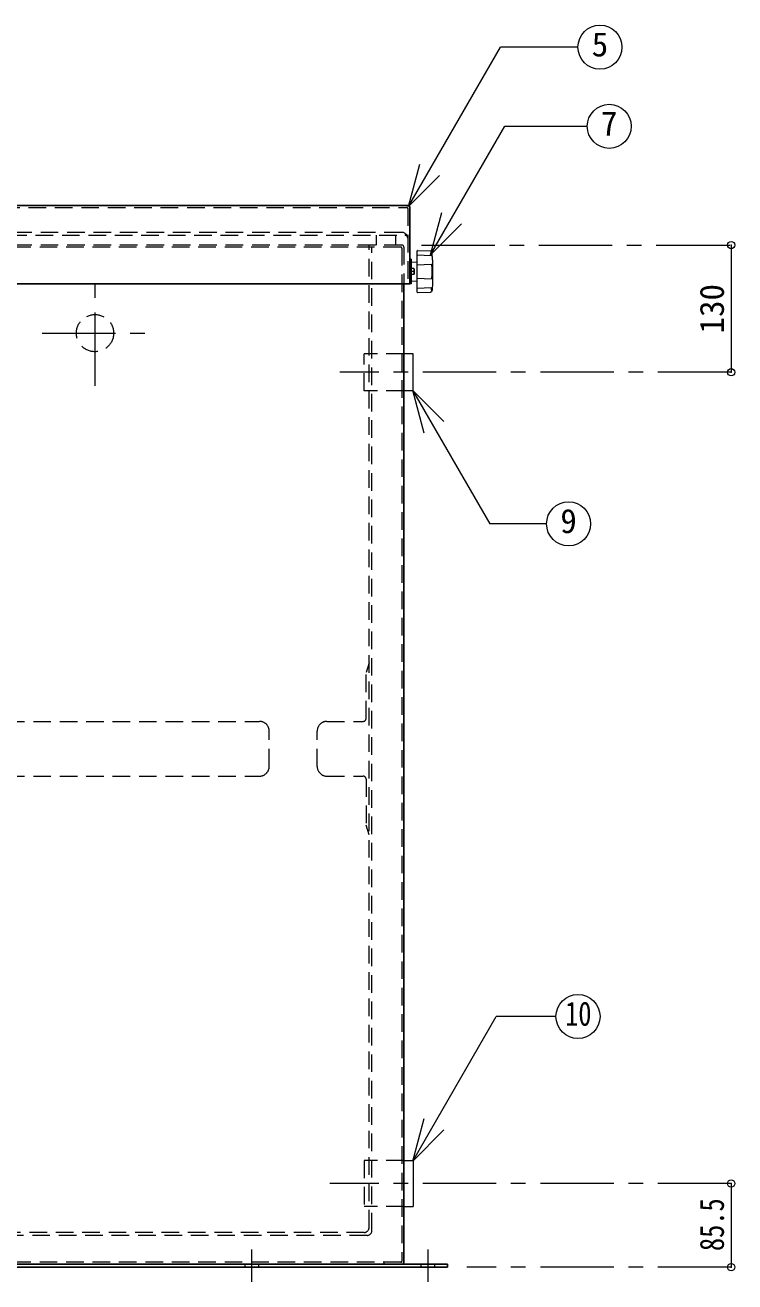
# Model space of a CAD drawing. Units: millimetres at full size, sheet at 1:15. Extents: x -3044 to 3031, y -2085 to 2130.
# Drawn here: x -1928 to -1203, y -1325 to -41 of the extents above; entities that cross this region are included whole.
import ezdxf
from ezdxf.enums import TextEntityAlignment as Align

# ---------------------------------------------------------------- set-up
doc = ezdxf.new("R2010")
doc.units = ezdxf.units.MM
doc.header["$LTSCALE"] = 15
doc.header["$PDMODE"] = 32
doc.header["$PDSIZE"] = 7.5
doc.linetypes.add('CHAIN1', pattern=[8, 5, -1, 1, -1])
doc.linetypes.add('DASHED1', pattern=[1.8, 1.2, -0.6])
doc.layers.add('0-0', color=7, linetype='Continuous', lineweight=18)
doc.styles.add('ＭＳ ゴシック', font='')
doc.styles.get('ＭＳ ゴシック').set_extended_font_data('MS Gothic')

msp = doc.modelspace()

# ---------------------------------------------------------------- linework, layer by layer
at = {"layer": '0-0'}
for p, q in [((-1536.24, -226.59), (-1442.2, -63.71)), ((-1363.07, -63.71), (-1442.2, -63.71)), ((-1513.78, -276.05), (-1437.9, -144.62)), ((-1437.9, -144.62), (-1353.57, -144.62)), ((-1536.24, -226.59), (-1524.59, -183.12)), ((-1536.24, -226.59), (-1504.42, -194.77)), ((-1513.78, -276.05), (-1502.13, -232.58)), ((-1513.78, -276.05), (-1481.96, -244.23)), ((-1533.5, -280.46), (-1535, -280.46)), ((-1527.5, -313.92), (-1527.5, -271.99)), ((-1527.5, -276.02), (-1512.95, -276.51)), ((-1526.98, -271.49), (-1513.83, -271.92)), ((-1511.51, -281.19), (-1511.9, -273.81)), ((-1511.5, -304.19), (-1511.5, -281.72)), ((-1530.87, -289.96), (-1533.5, -289.96)), ((-1530.87, -292.96), (-1533.5, -292.96)), ((-1533.04, -283.42), (-1527.5, -282.96)), ((-1530.25, -290.61), (-1530.25, -295.3)), ((-1527.5, -286.1), (-1512.95, -285.62)), ((-1530.87, -295.96), (-1533.5, -295.96)), ((-1533.04, -302.49), (-1527.5, -302.96)), ((-1527.5, -299.81), (-1512.95, -300.3)), ((-1511.51, -304.72), (-1511.9, -312.1)), ((-1527.5, -309.89), (-1512.95, -309.41)), ((-1526.98, -314.42), (-1513.83, -314)), ((-1531.5, -376.96), (-1541, -376.96)), ((-1531.5, -414.96), (-1531.5, -376.96)), ((-1531.5, -414.96), (-1541, -414.96)), ((-1532.03, -414.3), (-1520.39, -457.77)), ((-1532.03, -414.3), (-1500.21, -446.12)), ((-1532.03, -414.3), (-1453.2, -550.84)), ((-1395.12, -550.84), (-1453.2, -550.84)), ((-1531.76, -1201.96), (-1446.49, -1054.27)), ((-1385.53, -1054.27), (-1446.49, -1054.27)), ((-1531.76, -1201.96), (-1520.12, -1158.5)), ((-1531.76, -1201.96), (-1499.94, -1170.14)), ((-1541, -1201.46), (-1531.5, -1201.46)), ((-1531.5, -1201.46), (-1531.5, -1248.46)), ((-1541, -1248.46), (-1531.5, -1248.46))]:
    msp.add_line(p, q, dxfattribs=at)
at = {"layer": '0-0', "linetype": 'DASHED1'}
for p, q in [((-2113.44, -227.46), (-1538, -227.46)), ((-1537, -228.46), (-1537, -305.46)), ((-2133.17, -255.96), (-1540, -255.96)), ((-1543, -252.96), (-2130.93, -252.96)), ((-1549, -265.96), (-1549, -255.96)), ((-1544, -267.96), (-2143.32, -267.96)), ((-1543, -265.96), (-2141.37, -265.96)), ((-1576.5, -1269.96), (-1576.5, -265.96)), ((-1573.5, -1272.96), (-1573.5, -267.96)), ((-1543, -268.96), (-1543, -1304.46)), ((-1541, -267.96), (-1541, -305.46)), ((-2324.5, -752.71), (-1688.5, -752.71)), ((-1678.5, -798.71), (-1678.5, -762.71)), ((-2324.5, -808.71), (-1688.5, -808.71)), ((-1578.5, -1277.96), (-2434.5, -1277.96)), ((-1581.5, -1274.96), (-2431.5, -1274.96)), ((-1544, -1305.46), (-2469, -1305.46)), ((-1703.5, -1307.46), (-1703.5, -1310.46)), ((-1689.5, -1307.46), (-1689.5, -1310.46)), ((-1561, -1307.46), (-1561, -1305.46))]:
    msp.add_line(p, q, dxfattribs=at)
at = {"layer": '0-0', "color": 5, "lineweight": 25}
for p, q in [((-2112.13, -225.46), (-1537, -225.46)), ((-1535, -227.46), (-1535, -305.46)), ((-2214.76, -305.46), (-1535, -305.46)), ((-1541, -1305.46), (-1541, -305.46)), ((-1496.5, -1307.46), (-2516.5, -1307.46)), ((-1496.5, -1307.46), (-1496.5, -1310.46)), ((-1496.5, -1310.46), (-2516.5, -1310.46))]:
    msp.add_line(p, q, dxfattribs=at)
at = {"layer": '0-0', "color": 4, "linetype": 'DASHED1', "lineweight": 9}
for p, q in [((-1569, -265.96), (-1569, -255.96)), ((-1581.5, -414.96), (-1581.5, -376.96)), ((-1541, -376.96), (-1581.5, -376.96)), ((-1541, -414.96), (-1581.5, -414.96)), ((-1576.5, -692.71), (-1579.5, -702.71)), ((-1579.5, -749.71), (-1579.5, -702.71)), ((-1619.5, -752.71), (-1582.5, -752.71)), ((-1629.5, -798.71), (-1629.5, -762.71)), ((-1619.5, -808.71), (-1582.5, -808.71)), ((-1579.5, -811.71), (-1579.5, -858.71)), ((-1576.5, -868.71), (-1579.5, -858.71)), ((-1581.5, -1201.46), (-1581.5, -1248.46)), ((-1541, -1201.46), (-1581.5, -1201.46)), ((-1541, -1248.46), (-1581.5, -1248.46)), ((-1523.5, -1307.46), (-1523.5, -1310.46)), ((-1509.5, -1307.46), (-1509.5, -1310.46))]:
    msp.add_line(p, q, dxfattribs=at)
at = {"layer": '0-0', "color": 4, "linetype": 'CHAIN1', "lineweight": 9}
for p, q in [((-1523, -265.96), (-1206.5, -265.96)), ((-1856.5, -409.96), (-1856.5, -301.96)), ((-1910.5, -355.96), (-1802.5, -355.96)), ((-1206.5, -395.96), (-1606.5, -395.96)), ((-1206.5, -1224.96), (-1616.5, -1224.96)), ((-1696.5, -1292.46), (-1696.5, -1325.46)), ((-1516.5, -1292.46), (-1516.5, -1325.46)), ((-1206.5, -1310.46), (-1476.5, -1310.46))]:
    msp.add_line(p, q, dxfattribs=at)
at = {"layer": '0-0', "color": 4, "lineweight": 9}
for p, q in [((-1206.5, -265.96), (-1206.5, -395.96)), ((-1206.5, -1224.96), (-1206.5, -1310.46))]:
    msp.add_line(p, q, dxfattribs=at)
at = {"layer": '0-0'}
msp.add_lwpolyline([(-1533.5, -280.46), (-1533.5, -305.46), (-1535, -305.46)], dxfattribs=at)
for centre in [(-1340.57, -63.71), (-1331.07, -144.62), (-1372.62, -550.84), (-1363.03, -1054.27)]:
    msp.add_circle(centre, 22.5, dxfattribs=at)
at = {"layer": '0-0', "color": 4, "linetype": 'DASHED1', "lineweight": 9}
msp.add_circle((-1856.5, -355.96), 19, dxfattribs=at)
at = {"layer": '0-0', "linetype": 'DASHED1'}
for centre, radius, start, end in [((-1538, -228.46), 1, 0, 90), ((-1543, -258.96), 6, 0, 90), ((-1540, -258.96), 3, 0, 90), ((-1544, -268.96), 1, 0, 90), ((-1543, -267.96), 2, 0, 90), ((-1688.5, -762.71), 10, 0, 90), ((-1688.5, -798.71), 10, 270, 0), ((-1581.5, -1269.96), 5, 270, 0), ((-1578.5, -1272.96), 5, 270, 0), ((-1544, -1304.46), 1, 270, 0)]:
    msp.add_arc(centre, radius, start, end, dxfattribs=at)
at = {"layer": '0-0', "color": 5, "lineweight": 25}
for centre, start, end in [((-1537, -227.46), 0, 90), ((-1543, -1305.46), 270, 0)]:
    msp.add_arc(centre, 2, start, end, dxfattribs=at)
at = {"layer": '0-0'}
for centre, radius, start, end in [((-1527, -271.99), 0.5, 88.15415, 180), ((-1513.9, -273.92), 2, 3.01913, 88.15415), ((-1522.46, -273.53), 9.96, 342.62002, 1.09064), ((-1514.57, -273.45), 2.07, 3.02757, 38.73305), ((-1521.5, -281.72), 10, 0, 3.01913), ((-1533, -283.92), 0.5, 94.76364, 180), ((-1531.81, -291.49), 1.79, 29.24063, 58.37188), ((-1532.35, -291.46), 2.11, 314.62454, 45.37546), ((-1532.35, -294.46), 2.11, 314.62454, 45.37546), ((-1531.81, -294.43), 1.79, 301.62812, 330.75937), ((-1512.93, -286.12), 0.5, 7.29873, 91.90915), ((-1566.33, -292.96), 54.34, 352.70127, 7.29873), ((-1533, -302), 0.5, 180, 265.23636), ((-1512.93, -299.8), 0.5, 268.09085, 352.70127), ((-1521.5, -304.19), 10, 356.98087, 0), ((-1527, -313.92), 0.5, 180, 271.84585), ((-1513.9, -312), 2, 271.84585, 356.98087), ((-1522.46, -312.38), 9.96, 358.90936, 17.37998), ((-1514.57, -312.46), 2.07, 321.26695, 356.97243)]:
    msp.add_arc(centre, radius, start, end, dxfattribs=at)
at = {"layer": '0-0', "color": 4, "linetype": 'DASHED1', "lineweight": 9}
for centre, radius, start, end in [((-1619.5, -762.71), 10, 90, 180), ((-1582.5, -749.71), 3, 270, 0), ((-1619.5, -798.71), 10, 180, 270), ((-1582.5, -811.71), 3, 0, 90)]:
    msp.add_arc(centre, radius, start, end, dxfattribs=at)
at = {"layer": '0-0', "color": 1}
for p in [(-1206.5, -265.96), (-1206.5, -395.96), (-1206.5, -1224.96), (-1206.5, -1310.46)]:
    msp.add_point(p, dxfattribs=at)

# ---------------------------------------------------------------- texts
at = {"layer": '0-0', "style": 'ＭＳ ゴシック'}
for s, p in [('5', (-1349.01, -80.59)), ('7', (-1339.5, -161.49)), ('9', (-1381.06, -567.72))]:
    msp.add_text(s, height=24.74, dxfattribs=at).set_placement(p, align=Align.BOTTOM_LEFT)
msp.add_text('130', height=24.74, rotation=90, dxfattribs=at).set_placement((-1206.5, -356.27), align=Align.BOTTOM_LEFT)
at = {"layer": '0-0', "style": 'ＭＳ ゴシック', "width": 0.8}
msp.add_text('10', height=24.74, dxfattribs=at).set_placement((-1376.15, -1071.15), align=Align.BOTTOM_LEFT)
msp.add_text('85.5', height=24.74, rotation=90, dxfattribs=at).set_placement((-1206.5, -1293.96), align=Align.BOTTOM_LEFT)

doc.saveas('drawing.dxf')
